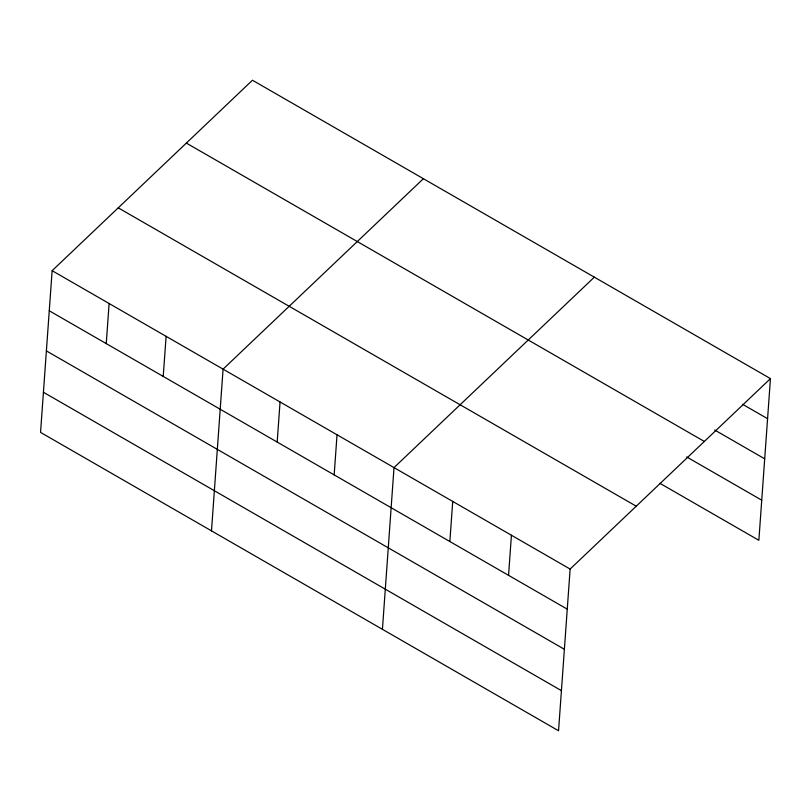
<?xml version="1.0" encoding="UTF-8"?>
<svg xmlns="http://www.w3.org/2000/svg" width="811" height="811" viewBox="0 0 811 811"><rect width="100%" height="100%" fill="white"/><g stroke="black" fill="none" stroke-linecap="round" stroke-linejoin="round"><path stroke-width="1.22" d="M52.137 270.692L40.55 432.395L558.546 730.762L570.133 569.058L770.45 378.605L252.454 80.238L52.137 270.692L570.133 569.058M106.251 343.6L109.12 303.507M163.224 376.426L166.103 336.332M211.489 530.85L223.076 369.147L423.393 178.704M277.18 442.066L280.059 401.972M334.162 474.881L337.041 434.787M382.427 629.316L394.014 467.612L594.331 277.159M449.852 541.515L452.72 501.421M508.558 575.334L511.427 535.24M770.45 378.605L758.863 540.308L659.931 483.326M742.572 404.294L767.581 418.699M714.694 430.023L764.702 458.833M186.358 143.091L704.343 441.458M686.724 456.968L761.732 500.174M118.244 207.839L636.24 506.206M49.268 310.785L567.254 609.152M46.389 350.91L564.385 649.276M43.429 392.26L561.415 690.627"/></g></svg>
